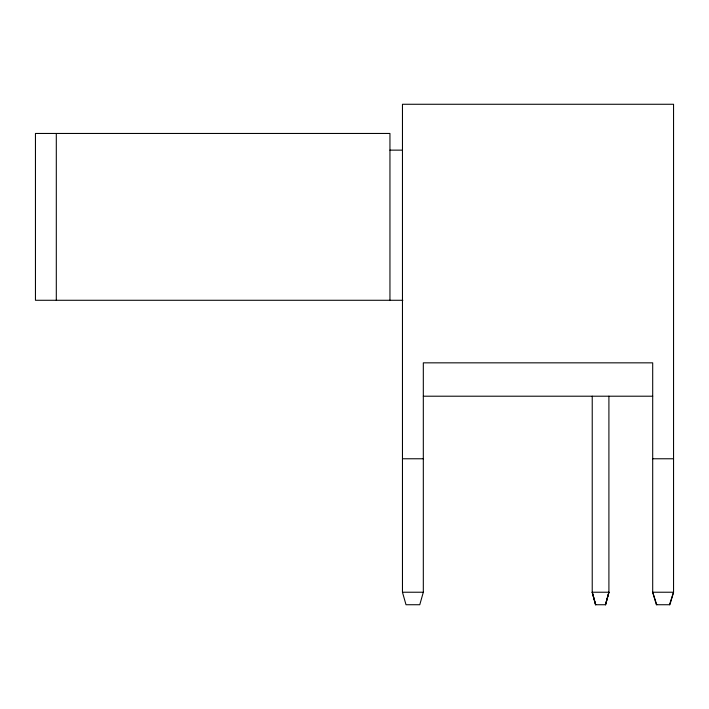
<?xml version="1.0" encoding="UTF-8"?>
<svg xmlns="http://www.w3.org/2000/svg" width="709" height="709" viewBox="0 0 709 709"><rect width="100%" height="100%" fill="white"/><g stroke="black" fill="none" stroke-linecap="round" stroke-linejoin="round"><path stroke-width="1.06" d="M608.907 396.207L608.907 592.228L605.654 604.733L595.48 604.733L592.228 592.228L592.228 396.207M605.486 604.733L608.907 592.228L592.228 592.228L595.64 604.733M605.406 604.733L608.907 592.228M423.317 592.228L419.772 604.733L406.009 604.733L402.464 592.228L402.464 104.267L673.55 104.267L673.55 592.228L669.899 604.733L656.348 604.733L652.697 592.228L652.697 362.84L423.317 362.84L423.317 592.228L402.464 592.228M669.482 604.733L673.55 592.228L652.697 592.228L656.764 604.733M389.95 150.14L402.464 150.14M402.863 300.279L35.45 300.279L35.45 133.46L389.95 133.46L389.95 300.279M423.317 396.207L652.697 396.207M402.464 458.767L423.317 458.767M652.697 458.767L673.55 458.767M592.228 592.228L595.728 604.733M56.303 133.46L56.303 300.279"/></g></svg>
